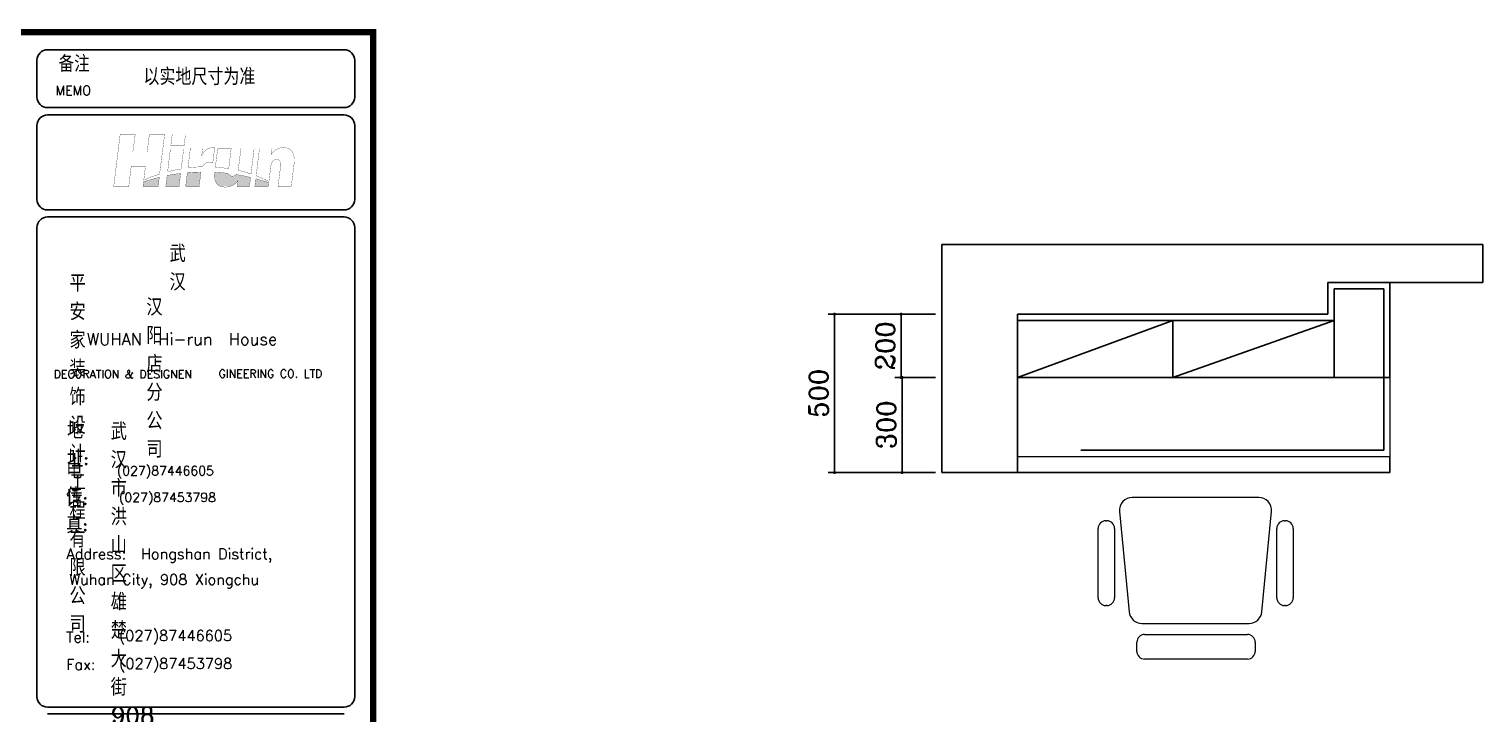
# Model space of a CAD drawing. Header units: millimetres. Extents: x 450898 to 533685, y -921830 to -458543.
# Drawn here: x 510001 to 514594, y -909545 to -907382 of the extents above; entities that cross this region are included whole.
import ezdxf

# ---------------------------------------------------------------- set-up
doc = ezdxf.new("R2010")
doc.units = ezdxf.units.MM
doc.header["$MEASUREMENT"] = 0
doc.header["$PDMODE"] = 3
doc.layers.get('0').update_dxf_attribs({"linetype": 'CONTINUOUS'})
doc.layers.get('DEFPOINTS').update_dxf_attribs({"linetype": 'CONTINUOUS'})
doc.layers.add('墙线', color=5, linetype='CONTINUOUS')
doc.layers.add('家具', color=7, linetype='CONTINUOUS')
doc.layers.add('门窗', color=4, linetype='CONTINUOUS', lineweight=13)
doc.styles.add('HZXY', font='complex.shx', dxfattribs={"bigfont": 'HZXY.shx'})
doc.styles.add('ROMAND', font='romand')
doc.dimstyles.new('DIM30', dxfattribs={"dimtxt": 60, "dimasz": 10, "dimexe": 20, "dimexo": 20, "dimgap": 20, "dimtad": 1, "dimdec": 0, "dimzin": 0, "dimdsep": 46, "dimtxsty": 'HZXY', "dimblk": 'DOT', "dimcen": 0, "dimclrd": 2, "dimclre": 2, "dimclrt": 2, "dimadec": 0, "dimazin": 0, "dimtfac": 1, "dimtdec": 0, "dimtmove": 2, "dimatfit": 3, "dimfxl": 0, "dimtolj": 1, "dimtzin": 0, "dimarcsym": 0})

# ---------------------------------------------------------------- blocks, each defined once
blk = doc.blocks.new('dty56ey6u76u')
h = blk.add_hatch(color=8)
h.paths.add_polyline_path([(152845.6, -147443.2, 0.008373), (152806.6, -147430.5, 0.012524), (152763.3, -147418), (152757.3, -147467), (152842.6, -147467)])
h.paths.add_polyline_path([(152730.6, -147409.7, 0.000978), (152686.7, -147399.9, 0.008202), (152638.8, -147391.2, -0.08076), (152632.2, -147397.1, -0.07009), (152624.6, -147400.4, -0.065952), (152611.1, -147401.3, -0.171138), (152598.5, -147397, -0.17102), (152591.6, -147384.6, 0.00912), (152548, -147379.8, 0.006727), (152504.1, -147376.9, 0.003583), (152503.3, -147386.7, 0.027491), (152502.9, -147407.5, 0.125398), (152514.8, -147446.1, 0.160866), (152543.7, -147467.1), (152599.8, -147467.1, 0.083032), (152626.3, -147454.4, 0.044846), (152640.5, -147442.6, 0.0269), (152650.4, -147431.4), (152646, -147467.1), (152723.6, -147467.1)])
h.paths.add_polyline_path([(152416.9, -147375.3, 0.005645), (152376, -147376.7, 0.006522), (152331.1, -147379.6), (152320.3, -147467.1), (152405.3, -147467.1)])
h.paths.add_polyline_path([(152288.5, -147384.3, 0.008787), (152245.6, -147390.4, 0.015086), (152203.2, -147398), (152194.8, -147467), (152278.4, -147467)])
h.paths.add_polyline_path([(152153.8, -147408.8, 0.011698), (152105, -147422, 0.006831), (152053.9, -147438.3), (152050.3, -147467.1), (152146.7, -147467.1)])
at = {"const_width": 1.59}
for points in [[(151906.2, -147139), (151865.9, -147467.1), (151961, -147467.1), (151976, -147340.7), (152066.1, -147340.7), (152055.6, -147427.3, -0.021361), (152110.9, -147403.9, -0.011006), (152155.8, -147388.4), (152187.3, -147138.8), (152090.8, -147138.8), (152077, -147249), (151986.8, -147249), (152001.2, -147139.4), (151906.1, -147139.4)], [(152224.2, -147228), (152206.2, -147374.2, -0.010557), (152247.5, -147364.4, -0.012892), (152292.1, -147356.3), (152308, -147228), (152224.2, -147228)], [(152349.7, -147227.9), (152334.9, -147348.7, -0.011867), (152377.4, -147344.8, -0.012997), (152426.7, -147342.8, -0.143936), (152445.8, -147321, -0.143683), (152474.4, -147313.6, -0.153668), (152483.5, -147317), (152491.9, -147317), (152503.5, -147222.6), (152498.6, -147222.6, -0.015573), (152496.5, -147221.7, 0.08379), (152493, -147220.8, 0.078886), (152473.5, -147223.4, 0.132596), (152444.1, -147240.8, 0.089043), (152421.4, -147275.6), (152427.2, -147228), (152349.7, -147227.9)], [(152522.5, -147227.9), (152508.1, -147344.9, -0.015908), (152549.5, -147348.8, -0.015358), (152592.4, -147354.8), (152607.9, -147227.9), (152522.5, -147227.9)], [(152669.3, -147228), (152660.9, -147296.6, 0.003215), (152656.3, -147334, -0.035874), (152651, -147364.8, -0.014819), (152694.8, -147376.1, -0.011975), (152733.2, -147388.1), (152753, -147228), (152669.3, -147228)], [(152765.6, -147399.9), (152786.9, -147228), (152864.3, -147228), (152859.8, -147265.2, -0.054355), (152881.1, -147242.5, -0.092924), (152910.2, -147225.2, -0.133066), (152953.6, -147222.7, -0.145597), (152985.7, -147238.2, -0.13647), (153002.8, -147267.2, -0.083603), (153006.6, -147314), (152987.8, -147467.1), (152904.1, -147467.1), (152919.1, -147346.4, 0.0455), (152920.1, -147326.2, 0.104986), (152915.9, -147308.5, 0.190303), (152903.7, -147297.5, 0.109725), (152891.4, -147295.8, 0.112267), (152876.5, -147301.2, 0.08735), (152866.8, -147311.9, 0.032594), (152861.6, -147323.8, 0.036354), (152858.3, -147339), (152846.6, -147435.1, 0.013342), (152803.1, -147414.8, 0.025843), (152765.6, -147399.9, 0.760251)], [(152053.9, -147438.3), (152050.3, -147467.2), (152146.6, -147467.2), (152153.8, -147408.8, 0.011698), (152105, -147422, 0.006831), (152053.9, -147438.3, -0.764062)], [(152203.2, -147398), (152194.8, -147467), (152278.4, -147467), (152288.5, -147384.3, 0.008787), (152245.6, -147390.4, 0.015086), (152203.2, -147398, -1.073063)], [(152331.1, -147379.6), (152320.3, -147467.1), (152405.3, -147467.1), (152416.9, -147375.3, 0.005645), (152376, -147376.7, 0.006522), (152331.1, -147379.6, -0.577686)], [(152730.6, -147409.7), (152723.6, -147467.2), (152646, -147467.2), (152650.4, -147431.4, -0.0269), (152640.5, -147442.6, -0.044846), (152626.3, -147454.4, -0.098409), (152594.5, -147468.4, -0.092639), (152556, -147469.6, -0.217932), (152514.8, -147446.1, -0.125398), (152502.9, -147407.5, -0.027491), (152503.3, -147386.7, -0.003583), (152504.1, -147376.9, -0.006727), (152548, -147379.8, -0.00912), (152591.6, -147384.6, 0.17102), (152598.5, -147397, 0.171138), (152611.1, -147401.3, 0.065952), (152624.6, -147400.4, 0.07009), (152632.2, -147397.1, 0.08076), (152638.8, -147391.2, -0.008202), (152686.7, -147399.9, -0.000978), (152730.6, -147409.7, 1.199229)], [(152763.3, -147418), (152757.3, -147467), (152842.6, -147467), (152845.6, -147443.2, 0.008373), (152806.6, -147430.5, 0.012524), (152763.3, -147418, -1.421416)]]:
    blk.add_lwpolyline(points, format="xyb", dxfattribs=at)
blk.add_lwpolyline([(152235.2, -147139.8), (152226.8, -147207.7), (152310.5, -147207.7), (152318.9, -147139.8), (152235.2, -147139.8)], dxfattribs=at)
blk = doc.blocks.new('A$C4FB95F37')
at = {"layer": '门窗'}
for p, q in [((97.9, 616.2), (317.1, 616.2)), ((73.6, 588.7), (73.6, 591.9)), ((317.1, 564.4), (97.9, 564.4)), ((341.4, 591.9), (341.4, 588.7)), ((0, 507.3), (0, 107.9)), ((361.1, 517.2), (44.4, 547.6)), ((397.8, 138.2), (397.8, 476.9)), ((433, 146.6), (433, 471.9)), ((457.3, 496.2), (486.2, 496.2)), ((510.5, 471.9), (510.5, 146.6)), ((44.4, 67.5), (361.1, 97.9)), ((486.2, 122.3), (457.3, 122.3)), ((97.9, 51.7), (317.1, 51.7)), ((73.6, 24.3), (73.6, 27.4)), ((317.1, 0), (97.9, 0)), ((341.4, 27.4), (341.4, 24.3))]:
    blk.add_line(p, q, dxfattribs=at)
for centre, radius, start, end in [((97.9, 591.9), 24.3, 90, 180), ((317.1, 591.9), 24.3, 0, 90), ((97.9, 588.7), 24.3, 180, 270), ((317.1, 588.7), 24.3, 270, 0), ((40.5, 507.3), 40.5, 84.5243, 180), ((357.3, 476.9), 40.5, 0, 84.5243), ((457.3, 471.9), 24.3, 90, 180), ((486.2, 471.9), 24.3, 0, 90), ((357.3, 138.2), 40.5, 275.4757, 0), ((457.3, 146.6), 24.3, 180, 270), ((486.2, 146.6), 24.3, 270, 0), ((40.5, 107.9), 40.5, 180, 275.4757), ((97.9, 27.4), 24.3, 90, 180), ((317.1, 27.4), 24.3, 0, 90), ((97.9, 24.3), 24.3, 180, 270), ((317.1, 24.3), 24.3, 270, 0)]:
    blk.add_arc(centre, radius, start, end, dxfattribs=at)
blk = doc.blocks.new('_DOT')
at = {"color": 0, "linetype": 'ByBlock'}
blk.add_line((-0.5, 0), (-1, 0), dxfattribs=at)
at = {"color": 0, "linetype": 'ByBlock', "const_width": 0.5}
blk.add_lwpolyline([(-0.25, 0, 1), (0.25, 0, 1)], format="xyb", close=True, dxfattribs=at)
blk = doc.blocks.new('*D952')
at = {"layer": 'DEFPOINTS', "color": 2, "lineweight": -2}
for p, q in [((512863.8, -908282.5), (512736, -908282.5)), ((512756, -908292.5), (512756, -908472.5)), ((512863.8, -908482.5), (512736, -908482.5))]:
    blk.add_line(p, q, dxfattribs=at)
at = {"layer": 'DEFPOINTS', "color": 0}
for p in [(512883.8, -908282.5), (512756, -908482.5), (512883.8, -908482.5)]:
    blk.add_point(p, dxfattribs=at)
at = {"layer": 'DEFPOINTS', "color": 2, "lineweight": -2, "xscale": 10, "yscale": 10, "zscale": 10}
for p, rotation in [((512756, -908282.5), 90), ((512756, -908482.5), 270)]:
    blk.add_blockref('_DOT', p, dxfattribs=dict(at, rotation=rotation))
at = {"layer": 'DEFPOINTS', "color": 2, "insert": (512706, -908382.5), "char_height": 60, "attachment_point": 5, "rotation": 90, "style": 'HZXY'}
blk.add_mtext('\\A1;200', dxfattribs=at)
blk = doc.blocks.new('*D953')
at = {"layer": 'DEFPOINTS', "color": 2, "lineweight": -2}
for p, q in [((512863.8, -908282.5), (512525.2, -908282.5)), ((512545.2, -908772.5), (512545.2, -908292.5)), ((512863.8, -908782.5), (512525.2, -908782.5))]:
    blk.add_line(p, q, dxfattribs=at)
at = {"layer": 'DEFPOINTS', "color": 0}
for p in [(512545.2, -908282.5), (512883.8, -908282.5), (512883.8, -908782.5)]:
    blk.add_point(p, dxfattribs=at)
at = {"layer": 'DEFPOINTS', "color": 2, "lineweight": -2, "xscale": 10, "yscale": 10, "zscale": 10}
for p, rotation in [((512545.2, -908282.5), 90), ((512545.2, -908782.5), 270)]:
    blk.add_blockref('_DOT', p, dxfattribs=dict(at, rotation=rotation))
at = {"layer": 'DEFPOINTS', "color": 2, "insert": (512495.2, -908532.5), "char_height": 60, "attachment_point": 5, "rotation": 90, "style": 'HZXY'}
blk.add_mtext('\\A1;500', dxfattribs=at)
blk = doc.blocks.new('*D954')
at = {"layer": 'DEFPOINTS', "color": 2, "lineweight": -2}
for p, q in [((512863.8, -908482.5), (512738.9, -908482.5)), ((512758.9, -908492.5), (512758.9, -908772.5)), ((512863.8, -908782.5), (512738.9, -908782.5))]:
    blk.add_line(p, q, dxfattribs=at)
at = {"layer": 'DEFPOINTS', "color": 0}
for p in [(512883.8, -908482.5), (512758.9, -908782.5), (512883.8, -908782.5)]:
    blk.add_point(p, dxfattribs=at)
at = {"layer": 'DEFPOINTS', "color": 2, "lineweight": -2, "xscale": 10, "yscale": 10, "zscale": 10}
for p, rotation in [((512758.9, -908482.5), 90), ((512758.9, -908782.5), 270)]:
    blk.add_blockref('_DOT', p, dxfattribs=dict(at, rotation=rotation))
at = {"layer": 'DEFPOINTS', "color": 2, "insert": (512708.9, -908632.5), "char_height": 60, "attachment_point": 5, "rotation": 90, "style": 'HZXY'}
blk.add_mtext('\\A1;300', dxfattribs=at)

msp = doc.modelspace()

# ---------------------------------------------------------------- linework, layer by layer
at = {"color": 4}
for p, q in [((510025.4, -907480.6), (510025.4, -907596.5)), ((510995.9, -907447.2), (510058.8, -907447.2)), ((511029.3, -907596.5), (511029.3, -907480.6)), ((510995.9, -907629.8), (510058.8, -907629.8)), ((510995.9, -907653), (510058.8, -907653)), ((510025.4, -907686.4), (510025.4, -907919.9)), ((511029.3, -907919.9), (511029.3, -907686.4)), ((510995.9, -907953.3), (510058.8, -907953.3)), ((510995.9, -907975.5), (510058.8, -907975.5)), ((510025.4, -908008.9), (510025.4, -909490.6)), ((511029.3, -909490.6), (511029.3, -908008.9)), ((510995.9, -909524), (510058.8, -909524)), ((510058.8, -909545.4), (510995.9, -909545.4))]:
    msp.add_line(p, q, dxfattribs=at)
at = {"const_width": 19.9}
msp.add_lwpolyline([(503885.4, -912618.8), (511087.3, -912618.8), (511087.3, -907391.9), (503885.4, -907391.9)], close=True, dxfattribs=at)
at = {"color": 4}
for centre, start, end in [((510058.8, -907480.6), 90, 180), ((510995.9, -907480.6), 0, 90), ((510058.8, -907596.5), 180, 270), ((510995.9, -907596.5), 270, 0), ((510058.8, -907686.4), 90, 180), ((510995.9, -907686.4), 0, 90), ((510058.8, -907919.9), 180, 270), ((510995.9, -907919.9), 270, 0), ((510058.8, -908008.9), 90, 180), ((510995.9, -908008.9), 0, 90), ((510058.8, -909490.6), 180, 270), ((510995.9, -909490.6), 270, 0)]:
    msp.add_arc(centre, 33.4, start, end, dxfattribs=at)
at = {"layer": 'DEFPOINTS', "color": 44}
for p, q in [((512883.8, -908062.5), (512883.8, -908782.5)), ((514300.2, -908482.5), (514300.2, -908182.5)), ((513123.8, -908282.5), (513123.8, -908782.5)), ((513613.8, -908302.5), (513123.8, -908482.5)), ((513613.8, -908482.5), (513613.8, -908302.5)), ((514123.8, -908302.5), (513613.8, -908482.5)), ((514123.8, -908302.5), (514123.8, -908482.5)), ((514103.8, -908482.5), (514300.2, -908482.5)), ((514123.8, -908482.5), (514123.8, -908482.5)), ((514300.2, -908732.5), (514300.2, -908782.5)), ((513123.8, -908782.5), (512883.8, -908782.5))]:
    msp.add_line(p, q, dxfattribs=at)
at = {"layer": 'DEFPOINTS'}
msp.add_line((513123.8, -908282.5), (513123.8, -908732.5), dxfattribs=at)
at = {"layer": 'DEFPOINTS', "color": 44}
msp.add_lwpolyline([(514123.8, -908302.5), (514123.8, -908482.5), (513123.8, -908482.5), (513123.8, -908302.5)], close=True, dxfattribs=at)
at = {"layer": '墙线'}
for p, q in [((514593.8, -908062.5), (512883.8, -908062.5)), ((514593.8, -908182.5), (514593.8, -908062.5)), ((514103.8, -908282.5), (514103.8, -908182.5)), ((514103.8, -908182.5), (514593.8, -908182.5)), ((513123.8, -908282.5), (514103.8, -908282.5)), ((513123.8, -908482.5), (514103.8, -908482.5)), ((513123.8, -908782.5), (514300.2, -908782.5))]:
    msp.add_line(p, q, dxfattribs=at)
at = {"layer": '家具', "color": 250}
for p, q in [((514123.8, -908302.5), (514123.8, -908202.5)), ((514123.8, -908202.5), (514280.2, -908202.5)), ((514280.2, -908202.5), (514280.2, -908712.5)), ((513323.8, -908302.5), (514123.8, -908302.5)), ((513323.8, -908712.5), (514280.2, -908712.5))]:
    msp.add_line(p, q, dxfattribs=at)
at = {"layer": '门窗'}
for p in [(514300.2, -908282.5), (513123.8, -908732.5)]:
    msp.add_line(p, (514300.2, -908732.5), dxfattribs=at)

# ---------------------------------------------------------------- block references
at = {"color": 1, "xscale": 0.5, "yscale": 0.5, "zscale": 0.5}
msp.add_blockref('dty56ey6u76u', (434335.1, -834145.6), dxfattribs=at)
at = {"layer": 'DEFPOINTS', "rotation": 270}
msp.add_blockref('A$C4FB95F37', (513378.1, -908861.5), dxfattribs=at)

# ---------------------------------------------------------------- texts
for s, height, style, p in [('备注', 51.77, 'HZXY', (510093.8, -907517.6)), ('以实地尺寸为准', 53.2, 'HZXY', (510361.9, -907559)), ('MEMO', 29.38, 'ROMAND', (510084.1, -907590.3)), ('WUHAN  Hi-run  House', 37.498, 'HZXY', (510183.3, -908380.1, -577.1)), ('DECORATION & DESIGNEN', 25.491, 'HZXY', (510078.2, -908484.6, -577.1)), ('GINEERING CO. LTD', 25.491, 'HZXY', (510599.4, -908483.2, -577.1)), ('(027)87446605', 28.856, 'HZXY', (510277.6, -908791.7, -494.7)), (' (027)87453798', 28.856, 'HZXY', (510264.5, -908875.7, -494.7)), ('Address:  Hongshan District, ', 33.666, 'HZXY', (510118.5, -909056.6, -577.1)), (' Wuhan City, 908 Xiongchu  ', 33.666, 'HZXY', (510104, -909137.6)), (' (027)87446605', 33.666, 'HZXY', (510261.1, -909314.8, -395.7)), (' (027)87453798', 33.666, 'HZXY', (510261.5, -909403.1, -494.7))]:
    msp.add_text(s, height=height, dxfattribs=dict(style=style)).set_placement(p)
at = {"attachment_point": 1, "style": 'HZXY'}
for s, insert, char_height, width in [('武汉', (510444.3, -908064.3, -577.1), 53.87, 0.285), ('平安家装饰设计工程有限公司', (510128.2, -908157.9, -577.1), 53.865, 0.337), ('汉阳店分公司', (510371.2, -908233.4, -577.1), 53.87, 0.25), ('地址:', (510120.4, -908622.7, -577.1), 53.87, 0.337), ('武汉市洪山区雄楚大街908号', (510258.4, -908626.2, -577.1), 53.865, 0.285), ('电话:', (510117.8, -908748.5, -577.1), 53.87, 0.337), ('传真:', (510117.8, -908831.1, -577.1), 53.87, 0.337), ('Tel:', (510117.8, -909286, -577.1), 33.67, 0.337), ('Fax:', (510117.8, -909372.7, -577.1), 33.67, 0.337)]:
    msp.add_mtext(s, dxfattribs=dict(at, insert=insert, char_height=char_height, width=width))

# ---------------------------------------------------------------- dimensions: what is measured, and where the dimension line sits
at = {"layer": 'DEFPOINTS', "color": 44}
for base, p1, p2, picture, middle in [((512545.2, -908282.5), (512883.8, -908782.5), (512883.8, -908282.5), '*D953', (512495.2, -908532.5)), ((512756, -908482.5), (512883.8, -908282.5), (512883.8, -908482.5), '*D952', (512706, -908382.5)), ((512758.9, -908782.5), (512883.8, -908482.5), (512883.8, -908782.5), '*D954', (512708.9, -908632.5))]:
    dim = msp.add_linear_dim(base=base, p1=p1, p2=p2, angle=90, dimstyle='DIM30', dxfattribs=at)
    dim.commit()
    dim.dimension.update_dxf_attribs({"geometry": picture, "text_midpoint": middle})

doc.saveas('drawing.dxf')
